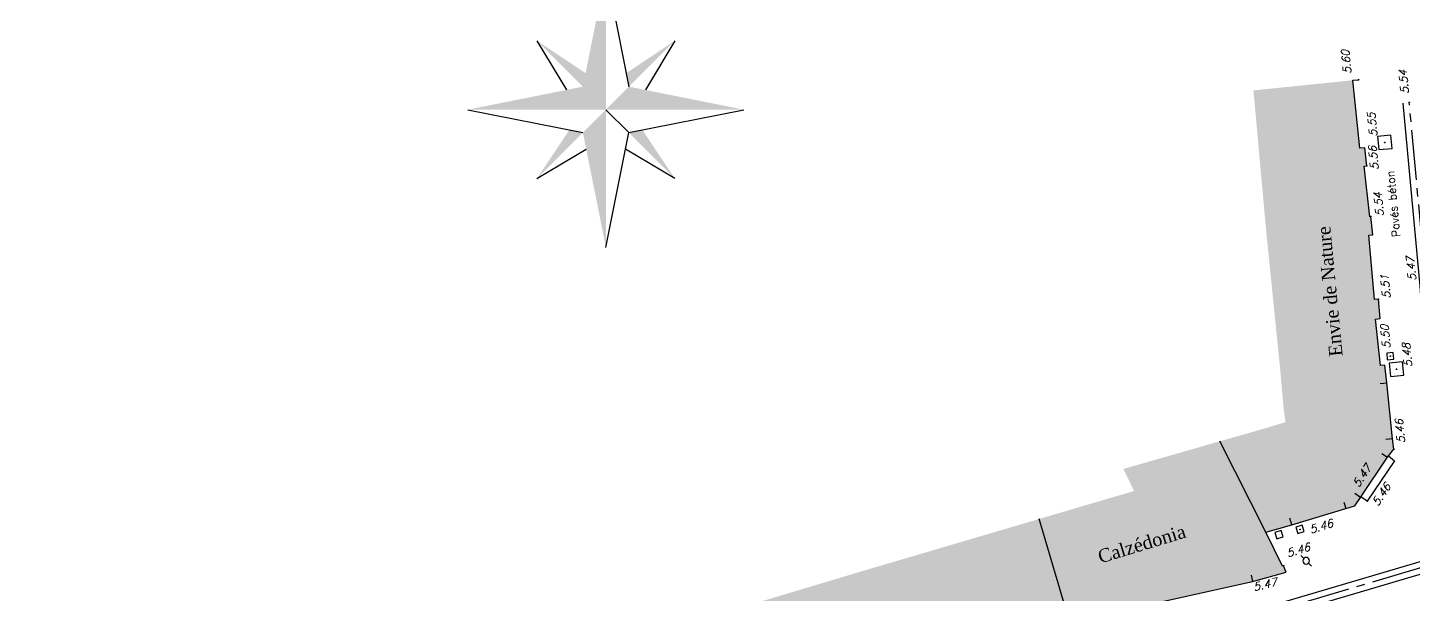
# Model space of a CAD drawing. Header units: metres. Extents: x 1379206 to 1379549, y 5225925 to 5226061.
# Drawn here: x 1379374.94 to 1379416.49, y 5226001.97 to 5226018.98 of the extents above; entities that cross this region are included whole.
import ezdxf
from ezdxf.enums import TextEntityAlignment as Align

# ---------------------------------------------------------------- set-up
doc = ezdxf.new("R2010")
doc.units = ezdxf.units.M
doc.header["$LTSCALE"] = 2
doc.header["$PDMODE"] = 32
doc.header["$PDSIZE"] = 0.02
doc.linetypes.add('AXES2', pattern=[1.125, 0.75, -0.125, 0.125, -0.125])
doc.layers.get('0').update_dxf_attribs({"color": 2})
for name, color, linetype in [('AEP_BC_RON', 4, 'Continuous'), ('BA_COMMERC', 7, 'Continuous'), ('BA_SEUIL', 8, 'Continuous'), ('BA_VITRINE', 6, 'Continuous'), ('BORD_CC1', 7, 'AXES2'), ('CARTOUCHE', 7, 'Continuous'), ('EP_BRANCH', 5, 'Continuous'), ('EU_BRANCH', 3, 'Continuous'), ('TopoAlt', 7, 'Continuous'), ('Topojis', 7, 'Continuous'), ('TXT_DETAIL', 7, 'Continuous'), ('TXT_NOM_BA', 7, 'Continuous')]:
    doc.layers.add(name, color=color, linetype=linetype)
doc.styles.get("Standard").update_dxf_attribs({"font": 'romans.shx'})
doc.styles.add('TNR', font='times.ttf', dxfattribs={"width": 0.999})

# ---------------------------------------------------------------- blocks, each defined once
blk = doc.blocks.new('Tcpoint')
at = {"color": 0}
blk.add_point((0, 0), dxfattribs=at)
at = {"layer": 'TopoAlt'}
blk.add_attdef('ALT', (0.2, 0.2), '', height=0.24, dxfattribs=at)
blk = doc.blocks.new('CB014')
at = {"color": 0}
blk.add_line((0, 0), (0, 0), dxfattribs=at)
blk.add_lwpolyline([(-0.2, -0.2), (-0.2, 0.2), (0.2, 0.2), (0.2, -0.2)], close=True, dxfattribs=at)
blk = doc.blocks.new('CB012')
at = {"color": 0}
blk.add_line((0, 0), (0, 0), dxfattribs=at)
blk.add_lwpolyline([(-0.1, -0.1), (-0.1, 0.1), (0.1, 0.1), (0.1, -0.1)], close=True, dxfattribs=at)
blk = doc.blocks.new('a001')
at = {"color": 0}
for points in [[(0.160355, 0.160355), (0.070711, 0.070711)], [(-0.070711, -0.070711), (-0.160355, -0.160355)]]:
    blk.add_lwpolyline(points, dxfattribs=at)
blk.add_circle((0, 0), 0.1, dxfattribs=at)
blk = doc.blocks.new('nord')
for p, q in [((0, 4.138), (0.69, 0.69)), ((-2.069, 2.069), (-1.182, 0.591)), ((2.069, 2.069), (1.182, 0.591)), ((-4.138, 0), (-0.69, -0.69)), ((0.69, -0.69), (4.138, 0)), ((-2.069, -2.069), (-0.591, -1.182)), ((2.069, -2.069), (0.591, -1.182))]:
    blk.add_line(p, q)
blk.add_lwpolyline([(0, -4.138), (0.69, -0.69), (0, 0)])
for points in [[(0, 0), (0, 0), (0, 4.138), (-0.69, 0.69)], [(-2.069, 2.069), (-0.69, 0.69), (-0.609, 1.095)], [(2.069, 2.069), (0.69, 0.69), (0.609, 1.095)], [(-4.138, 0), (-0.69, 0.69), (0, 0)], [(0, 0), (4.138, 0), (0.69, 0.69)], [(0, 0), (0, -4.138), (-0.69, -0.69)], [(-2.069, -2.069), (-0.69, -0.69), (-1.095, -0.609)], [(2.069, -2.069), (0.69, -0.69), (1.095, -0.609)]]:
    blk.add_solid(points)
at = {"style": 'TNR', "oblique": 18, "width": 0.999}
blk.add_text('N', height=1.379, dxfattribs=at).set_placement((-0.69, 4.483))

msp = doc.modelspace()

# ---------------------------------------------------------------- hatches: boundary and pattern name
at = {"layer": 'BA_COMMERC'}
msp.add_hatch(color=9, dxfattribs=at).paths.add_polyline_path([(1379326.387, 5226004.11), (1379326.101, 5226003.045), (1379325.205, 5225999.652), (1379325.835, 5225999.588), (1379327.066, 5225999.464), (1379329.367, 5225999.205), (1379329.371, 5225999.242), (1379335.777, 5225998.647), (1379335.771, 5225998.583), (1379342.016, 5225997.962), (1379345.681, 5225997.615), (1379345.38, 5225995.104), (1379345.423, 5225995.098), (1379345.036, 5225992.226), (1379344.677, 5225989.225), (1379344.658, 5225989.227), (1379344.49, 5225987.796), (1379344.366, 5225986.814), (1379345.837, 5225987.23), (1379352.618, 5225988.639), (1379370.919, 5225993.761), (1379394.965, 5226001.165), (1379399.888, 5226002.643), (1379408.119, 5226005.072), (1379407.795, 5226005.733), (1379412, 5226006.939), (1379412.658, 5226007.137), (1379412.602, 5226007.543), (1379412.498, 5226008.725), (1379412.073, 5226012.931), (1379411.697, 5226017.094), (1379414.682, 5226017.399), (1379414.89, 5226015.36), (1379415.039, 5226015.374), (1379415.092, 5226014.826), (1379415.022, 5226014.819), (1379415.183, 5226013.304), (1379415.213, 5226013.307), (1379415.274, 5226012.761), (1379415.154, 5226012.75), (1379415.325, 5226010.818), (1379415.444, 5226010.829), (1379415.5, 5226010.245), (1379415.361, 5226010.232), (1379415.502, 5226008.837), (1379415.641, 5226008.851), (1379415.694, 5226008.322), (1379415.867, 5226006.634), (1379415.91, 5226006.324), (1379415.715, 5226006.084), (1379414.908, 5226004.88), (1379414.74, 5226004.622), (1379414.463, 5226004.546), (1379412.845, 5226004.06), (1379412.067, 5226003.837), (1379412.568, 5226002.817), (1379412.596, 5226002.828), (1379412.674, 5226002.637), (1379411.671, 5226002.353), (1379408.377, 5226001.626), (1379407.751, 5226001.439), (1379406.808, 5226001.219), (1379406.201, 5226001.081), (1379406.206, 5226001.062), (1379405.447, 5226000.844), (1379405.361, 5226001.142), (1379403.626, 5226000.635), (1379403.654, 5226000.539), (1379403.464, 5226000.482), (1379400.664, 5225999.64), (1379400.484, 5225999.585), (1379400.455, 5225999.681), (1379398.724, 5225999.161), (1379398.815, 5225998.865), (1379398.061, 5225998.632), (1379398.019, 5225998.766), (1379397.022, 5225998.426), (1379394.253, 5225997.687), (1379393.388, 5225997.438), (1379393.395, 5225997.411), (1379393.183, 5225997.352), (1379392.334, 5225997.094), (1379392.047, 5225997.006), (1379392.069, 5225996.919), (1379391.08, 5225996.666), (1379387.181, 5225995.539), (1379386.401, 5225995.315), (1379382.499, 5225994.173), (1379382.076, 5225994.044), (1379381.312, 5225993.841), (1379377.887, 5225992.792), (1379377.409, 5225992.649), (1379376.553, 5225992.389), (1379375.652, 5225992.115), (1379375.562, 5225992.411), (1379372.882, 5225991.397), (1379372.782, 5225991.355), (1379372.083, 5225991.136), (1379372.129, 5225990.994), (1379371.801, 5225990.887), (1379371.351, 5225990.755), (1379367.884, 5225989.578), (1379367.617, 5225989.493), (1379367.629, 5225989.455), (1379367.219, 5225989.343), (1379362.992, 5225988.096), (1379361.915, 5225987.786), (1379361.882, 5225987.901), (1379361.544, 5225987.803), (1379360.762, 5225987.575), (1379360.438, 5225987.515), (1379360.416, 5225987.633), (1379359.585, 5225987.47), (1379358.002, 5225987.02), (1379356.279, 5225986.542), (1379356.35, 5225986.274), (1379356.122, 5225986.22), (1379356.137, 5225986.172), (1379355.635, 5225986.018), (1379354.671, 5225985.757), (1379354.413, 5225985.696), (1379354.435, 5225985.599), (1379353.78, 5225985.449), (1379353.758, 5225985.552), (1379348.531, 5225984.426), (1379347.733, 5225984.273), (1379347.725, 5225984.312), (1379347.391, 5225984.248), (1379347.311, 5225984.53), (1379346.653, 5225984.344), (1379343.115, 5225983.343), (1379342.536, 5225983.843), (1379342.504, 5225983.806), (1379342.444, 5225983.859), (1379342.476, 5225983.896), (1379341.757, 5225984.517), (1379341.725, 5225984.48), (1379341.665, 5225984.533), (1379341.697, 5225984.57), (1379341.116, 5225985.073), (1379341.195, 5225985.659), (1379341.512, 5225988.16), (1379341.858, 5225991.106), (1379341.818, 5225991.112), (1379341.829, 5225991.191), (1379341.869, 5225991.186), (1379342.049, 5225992.526), (1379342.01, 5225992.531), (1379342.02, 5225992.61), (1379342.06, 5225992.605), (1379342.337, 5225994.918), (1379341.727, 5225994.976), (1379333.056, 5225995.838), (1379332.507, 5225995.878), (1379332.513, 5225995.937), (1379332.078, 5225995.978), (1379332.071, 5225995.903), (1379330.95, 5225996.007), (1379326.748, 5225996.481), (1379325.534, 5225996.603), (1379323.414, 5225996.817), (1379322.731, 5225996.88), (1379322.522, 5225997.167), (1379321.755, 5225998.376), (1379322.05, 5225999.452), (1379323.202, 5226003.817), (1379323.49, 5226004.889)])

# ---------------------------------------------------------------- linework, layer by layer
for points in [[(1379414.682, 5226017.399), (1379414.851, 5226017.416)], [(1379415.022, 5226014.819), (1379415.092, 5226014.826), (1379415.039, 5226015.374), (1379414.89, 5226015.36)], [(1379415.154, 5226012.75), (1379415.274, 5226012.761), (1379415.213, 5226013.307), (1379415.183, 5226013.304)], [(1379415.361, 5226010.232), (1379415.5, 5226010.245), (1379415.444, 5226010.829), (1379415.325, 5226010.818)], [(1379415.495, 5226008.301), (1379415.694, 5226008.322), (1379415.641, 5226008.851), (1379415.502, 5226008.837)], [(1379412.067, 5226003.837), (1379410.69, 5226006.563)], [(1379415.548, 5226006.195), (1379415.715, 5226006.084), (1379415.91, 5226006.324), (1379415.867, 5226006.634), (1379415.668, 5226006.614)], [(1379414.405, 5226004.738), (1379414.463, 5226004.546), (1379414.74, 5226004.622), (1379414.908, 5226004.88), (1379414.741, 5226004.992)], [(1379406.201, 5226001.081), (1379405.271, 5226004.232)], [(1379411.628, 5226002.549), (1379411.671, 5226002.353), (1379412.674, 5226002.637), (1379412.596, 5226002.828), (1379412.568, 5226002.817), (1379412.067, 5226003.837), (1379412.845, 5226004.06), (1379412.787, 5226004.252)]]:
    msp.add_lwpolyline(points, dxfattribs=at)
at = {"layer": 'BA_SEUIL', "flags": 128}
msp.add_lwpolyline([(1379414.908, 5226004.88), (1379415.715, 5226006.084)], dxfattribs=at)
at = {"layer": 'BA_SEUIL'}
msp.add_lwpolyline([(1379415.746, 5226006.122), (1379415.931, 5226005.972), (1379415.11, 5226004.769), (1379414.917, 5226004.895)], dxfattribs=at)
at = {"layer": 'BA_VITRINE'}
for points in [[(1379414.89, 5226015.36), (1379414.682, 5226017.399)], [(1379415.183, 5226013.304), (1379415.022, 5226014.819)], [(1379415.325, 5226010.818), (1379415.154, 5226012.75)], [(1379415.502, 5226008.837), (1379415.361, 5226010.232)], [(1379415.867, 5226006.634), (1379415.694, 5226008.322)], [(1379412.845, 5226004.06), (1379414.463, 5226004.546)], [(1379408.377, 5226001.626), (1379411.671, 5226002.353)]]:
    msp.add_lwpolyline(points, dxfattribs=at)
at = {"layer": 'BORD_CC1', "linetype": 'Continuous', "flags": 128}
for points in [[(1379378.552, 5225991.448), (1379384.392, 5225993.267), (1379394.023, 5225996.221), (1379403.675, 5225999.123), (1379412.877, 5226001.829), (1379417.985, 5226003.34), (1379417.064, 5226006.235), (1379416.693, 5226011.217), (1379416.187, 5226016.714)], [(1379378.662, 5225991.095), (1379384.501, 5225992.914), (1379394.13, 5225995.867), (1379403.781, 5225998.769), (1379412.981, 5226001.474), (1379418.253, 5226003.034), (1379419.334, 5226002.131)]]:
    msp.add_lwpolyline(points, dxfattribs=at)
at = {"layer": 'BORD_CC1', "flags": 128}
for points in [[(1379418.181, 5226003.334), (1379417.247, 5226006.27), (1379416.877, 5226011.232), (1379416.371, 5226016.731)], [(1379378.663, 5225991.289), (1379384.447, 5225993.09), (1379394.076, 5225996.044), (1379403.728, 5225998.946), (1379412.929, 5226001.651), (1379418.295, 5226003.239), (1379419.453, 5226002.273)]]:
    msp.add_lwpolyline(points, dxfattribs=at)

# ---------------------------------------------------------------- block references
at = {"layer": 'AEP_BC_RON', "yscale": -1.000000000289614, "rotation": 359.5638940269182}
msp.add_blockref('a001', (1379413.279, 5226002.978), dxfattribs=at)
at = {"layer": 'CARTOUCHE'}
msp.add_blockref('nord', (1379392.277, 5226016.516), dxfattribs=at)
at = {"layer": 'EP_BRANCH', "yscale": -1.000000000289614}
for p, rotation in [((1379415.801, 5226009.116), 95.38175336405415), ((1379413.094, 5226003.918), 16.9602597203863), ((1379412.463, 5226003.757), 16.9602597203863)]:
    msp.add_blockref('CB012', p, dxfattribs=dict(at, rotation=rotation))
at = {"layer": 'EU_BRANCH', "yscale": -1.000000000289614, "rotation": 95.38175336405415}
for p in [(1379415.634, 5226015.534), (1379415.985, 5226008.725)]:
    msp.add_blockref('CB014', p, dxfattribs=at)
at = {"layer": 'Topojis'}
ref = msp.add_blockref('Tcpoint', (1379414.851, 5226017.416), dxfattribs=dict(at, rotation=95.38175336405415))
ref.add_attrib('ALT', '5.60', (1379414.633, 5226017.596), dxfattribs={"layer": 'TopoAlt', "height": 0.24, "rotation": 95.3818, "oblique": 18})
ref = msp.add_blockref('Tcpoint', (1379416.371, 5226016.731), dxfattribs=dict(at, rotation=95.38175336405415))
ref.add_attrib('ALT', '5.54', (1379416.359, 5226016.998), dxfattribs={"layer": 'TopoAlt', "height": 0.24, "rotation": 95.3818, "oblique": 18})
ref = msp.add_blockref('Tcpoint', (1379415.634, 5226015.534), dxfattribs=dict(at, rotation=95.38175336405415))
ref.add_attrib('ALT', '5.55', (1379415.416, 5226015.714), dxfattribs={"layer": 'TopoAlt', "height": 0.24, "rotation": 95.3818, "oblique": 18})
ref = msp.add_blockref('Tcpoint', (1379415.092, 5226014.826), dxfattribs=dict(at, rotation=95.38175336405415))
ref.add_attrib('ALT', '5.56', (1379415.45, 5226014.716), dxfattribs={"layer": 'TopoAlt', "height": 0.24, "rotation": 95.3818, "oblique": 18})
ref = msp.add_blockref('Tcpoint', (1379415.213, 5226013.307), dxfattribs=dict(at, rotation=95.38175336405415))
ref.add_attrib('ALT', '5.54', (1379415.607, 5226013.322), dxfattribs={"layer": 'TopoAlt', "height": 0.24, "rotation": 95.3818, "oblique": 18})
ref = msp.add_blockref('Tcpoint', (1379416.877, 5226011.232), dxfattribs=dict(at, rotation=95.38175336405415))
ref.add_attrib('ALT', '5.47', (1379416.58, 5226011.389), dxfattribs={"layer": 'TopoAlt', "height": 0.24, "rotation": 95.3818, "oblique": 18})
ref = msp.add_blockref('Tcpoint', (1379415.444, 5226010.829), dxfattribs=dict(at, rotation=95.38175336405415))
ref.add_attrib('ALT', '5.51', (1379415.811, 5226010.855), dxfattribs={"layer": 'TopoAlt', "height": 0.24, "rotation": 95.3818, "oblique": 18})
ref = msp.add_blockref('Tcpoint', (1379415.801, 5226009.116), dxfattribs=dict(at, rotation=95.38175336405415))
ref.add_attrib('ALT', '5.50', (1379415.809, 5226009.351), dxfattribs={"layer": 'TopoAlt', "height": 0.24, "rotation": 95.3818, "oblique": 18})
ref = msp.add_blockref('Tcpoint', (1379415.985, 5226008.725), dxfattribs=dict(at, rotation=95.38175336405415))
ref.add_attrib('ALT', '5.48', (1379416.459, 5226008.798), dxfattribs={"layer": 'TopoAlt', "height": 0.24, "rotation": 95.3818, "oblique": 18})
ref = msp.add_blockref('Tcpoint', (1379415.91, 5226006.324), dxfattribs=dict(at, rotation=95.38175336405415))
ref.add_attrib('ALT', '5.46', (1379416.247, 5226006.511), dxfattribs={"layer": 'TopoAlt', "height": 0.24, "rotation": 95.3818, "oblique": 18})
ref = msp.add_blockref('Tcpoint', (1379414.908, 5226004.88), dxfattribs=dict(at, rotation=56.29603858873431))
ref.add_attrib('ALT', '5.47', (1379414.852, 5226005.158), dxfattribs={"layer": 'TopoAlt', "height": 0.24, "rotation": 56.296, "oblique": 18})
ref = msp.add_blockref('Tcpoint', (1379415.11, 5226004.769), dxfattribs=dict(at, rotation=56.29603858873431))
ref.add_attrib('ALT', '5.46', (1379415.432, 5226004.597), dxfattribs={"layer": 'TopoAlt', "height": 0.24, "rotation": 56.296, "oblique": 18})
ref = msp.add_blockref('Tcpoint', (1379413.094, 5226003.918), dxfattribs=dict(at, rotation=16.9602597203863))
ref.add_attrib('ALT', '5.46', (1379413.415, 5226003.79), dxfattribs={"layer": 'TopoAlt', "height": 0.24, "rotation": 16.9603, "oblique": 18})
ref = msp.add_blockref('Tcpoint', (1379412.596, 5226002.828), dxfattribs=dict(at, rotation=16.9602597203863))
ref.add_attrib('ALT', '5.46', (1379412.729, 5226003.078), dxfattribs={"layer": 'TopoAlt', "height": 0.24, "rotation": 16.9603, "oblique": 18})
ref = msp.add_blockref('Tcpoint', (1379411.671, 5226002.353), dxfattribs=dict(at, rotation=13.58350276656727))
ref.add_attrib('ALT', '5.47', (1379411.717, 5226002.064), dxfattribs={"layer": 'TopoAlt', "height": 0.24, "rotation": 13.5835, "oblique": 18})

# ---------------------------------------------------------------- texts
at = {"layer": 'TXT_DETAIL'}
msp.add_text('Pavés béton', height=0.24, rotation=95.3831, dxfattribs=at).set_placement((1379416.099, 5226012.704))
at = {"layer": 'TXT_NOM_BA', "style": 'TNR'}
for s, rotation, p in [('Envie de Nature', 95.4717, (1379413.987, 5226011.062)), ('Calzédonia', 16.9351, (1379408.348, 5226003.481))]:
    msp.add_text(s, height=0.4, rotation=rotation, dxfattribs=at).set_placement(p, align=Align.MIDDLE_CENTER)

doc.saveas('drawing.dxf')
